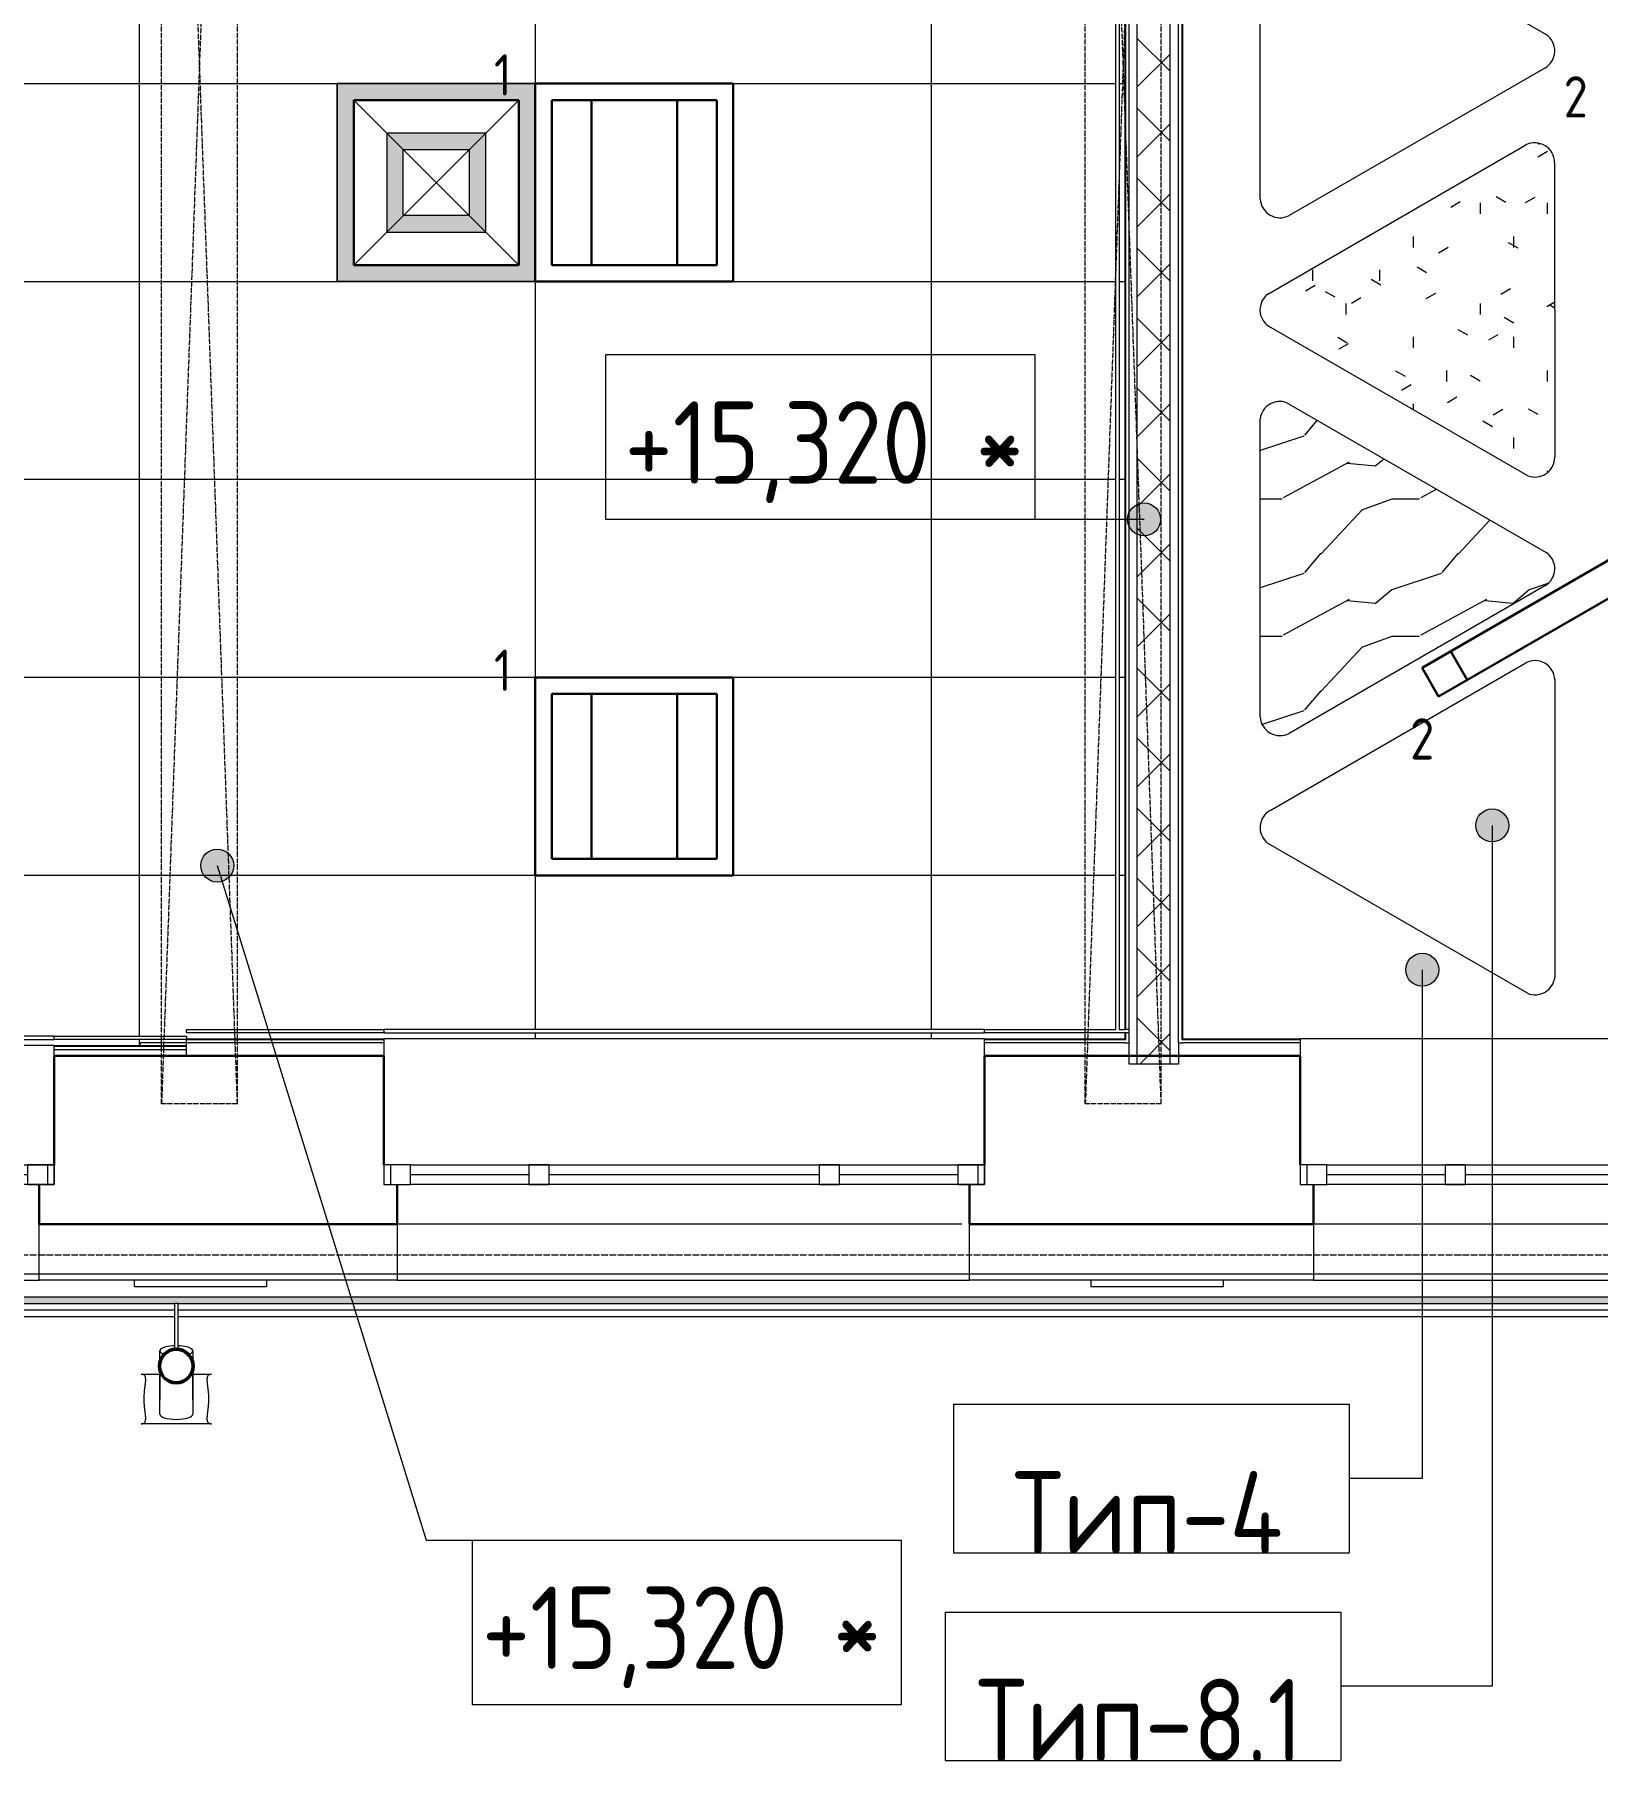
# Model space of a CAD drawing. Header units: millimetres. Extents: x -10051 to 73829, y -4843 to 44223.
# Drawn here: x 12600 to 17337, y 259 to 5495 of the extents above; entities that cross this region are included whole.
import ezdxf

# ---------------------------------------------------------------- set-up
doc = ezdxf.new("R2010")
doc.units = ezdxf.units.MM
for name, pattern in [('ADSK_Линия сетки', [25, 20, -2.5, 0, -2.5]), ('ADSK_Штрих_ш3 п1_5', [4.5, 3, -1.5]), ('ADSK_Штрихпунктирная 2 точки_ш15 п1_5 п1_5 п1_5', [19.5, 15, -1.5, 0, -1.5, 0, -1.5])]:
    doc.linetypes.add(name, pattern=pattern)
for name, color, linetype, lineweight in [('_ Окна', 7, 'Continuous', 9), ('Аннотация', 7, 'Continuous', 20), ('Каркас', 7, 'Continuous', 18), ('Марки', 7, 'Continuous', 20), ('Обобщенные модели', 7, 'Continuous', 18), ('Окна', 7, 'Continuous', 9), ('Оси', 7, 'Continuous', 9), ('Отметки', 7, 'Continuous', 9), ('Потолки', 7, 'Continuous', 9), ('Потолки штриховка', 7, 'Continuous', 9), ('Стены внутренние', 7, 'Continuous', 18), ('Стены наружные', 7, 'Continuous', 18), ('Стены несущие', 7, 'Continuous', 30), ('Стены отделка', 7, 'Continuous', 30), ('Стены штриховка', 7, 'Continuous', 9), ('Стены штриховка поверхности', 7, 'Continuous', 18), ('Узлы', 7, 'Continuous', 18)]:
    doc.layers.add(name, color=color, linetype=linetype, lineweight=lineweight)
doc.layers.add('Линии', color=7, linetype='Continuous', lineweight=9, true_color=0x00a600)
doc.styles.add('GOST Common_2', font='GOST_Common.ttf', dxfattribs={"width": 0.9, "height": 250})
doc.styles.add('GOST Common_4', font='GOST_Common.ttf', dxfattribs={"width": 0.9, "height": 200})
doc.styles.add('GOST Common_B', font='', dxfattribs={"width": 0.9, "height": 250})
doc.styles.get('GOST Common_B').set_extended_font_data('GOST Common', bold=True)

# ---------------------------------------------------------------- blocks, each defined once
blk = doc.blocks.new('окно трехпол с фрамугой - 1800 и 1820х2300_h___нов_ ок15_ С ПРИВОДОМ-V4-План потолков 4-го этажа')
at = {"layer": '_ Окна', "lineweight": 18}
for p, q in [((-910, 75), (-910, 135)), ((-910, 135), (-830, 135)), ((-830, 135), (-830, 75)), ((-470, 75), (-470, 135)), ((-470, 135), (-410, 135)), ((-410, 135), (-410, 75)), ((410, 75), (410, 135)), ((410, 135), (470, 135)), ((470, 135), (470, 75)), ((830, 135), (830, 75)), ((910, 135), (830, 135)), ((910, 75), (910, 135)), ((-830, 75), (-910, 75)), ((-410, 75), (-470, 75)), ((470, 75), (410, 75)), ((830, 75), (910, 75))]:
    blk.add_line(p, q, dxfattribs=at)
at = {"layer": '_ Окна'}
for p, q in [((-890, 75), (-890, 135)), ((-830, 105), (-470, 105)), ((-410, 105), (410, 105)), ((470, 105), (830, 105)), ((890, 75), (890, 135))]:
    blk.add_line(p, q, dxfattribs=at)
at = {"layer": 'Окна'}
for p, q in [((-910, 135), (-910, 75)), ((-830, 135), (-910, 135)), ((-830, 135), (-470, 135)), ((-410, 135), (-470, 135)), ((-410, 135), (410, 135)), ((470, 135), (410, 135)), ((470, 135), (830, 135)), ((910, 135), (830, 135)), ((910, 75), (910, 135)), ((-910, 75), (-830, 75)), ((-470, 75), (-830, 75)), ((-470, 75), (-410, 75)), ((410, 75), (-410, 75)), ((410, 75), (470, 75)), ((830, 75), (470, 75)), ((830, 75), (910, 75))]:
    blk.add_line(p, q, dxfattribs=at)
blk = doc.blocks.new('окно трехпол с фрамугой - 1800 и 1820х2300_h___нов_ ок15-V5-План потолков 4-го этажа')
at = {"layer": '_ Окна', "lineweight": 18}
for p, q in [((-910, 75), (-910, 135)), ((-910, 135), (-830, 135)), ((-830, 135), (-830, 75)), ((-470, 75), (-470, 135)), ((-470, 135), (-410, 135)), ((-410, 135), (-410, 75)), ((410, 75), (410, 135)), ((410, 135), (470, 135)), ((470, 135), (470, 75)), ((830, 135), (830, 75)), ((910, 135), (830, 135)), ((910, 75), (910, 135)), ((-830, 75), (-910, 75)), ((-410, 75), (-470, 75)), ((470, 75), (410, 75)), ((830, 75), (910, 75))]:
    blk.add_line(p, q, dxfattribs=at)
at = {"layer": '_ Окна'}
for p, q in [((-890, 75), (-890, 135)), ((-830, 105), (-470, 105)), ((-410, 105), (410, 105)), ((470, 105), (830, 105)), ((890, 75), (890, 135))]:
    blk.add_line(p, q, dxfattribs=at)
at = {"layer": 'Окна'}
for p, q in [((-910, 135), (-910, 75)), ((-830, 135), (-910, 135)), ((-830, 135), (-470, 135)), ((-410, 135), (-470, 135)), ((-410, 135), (410, 135)), ((470, 135), (410, 135)), ((470, 135), (830, 135)), ((910, 135), (830, 135)), ((910, 75), (910, 135)), ((-910, 75), (-830, 75)), ((-470, 75), (-830, 75)), ((-470, 75), (-410, 75)), ((410, 75), (-410, 75)), ((410, 75), (470, 75)), ((830, 75), (470, 75)), ((830, 75), (910, 75))]:
    blk.add_line(p, q, dxfattribs=at)
blk = doc.blocks.new('окно трехпол с фрамугой - 1800 и 1820х2300_h___нов_ ок15-V6-План потолков 4-го этажа')
at = {"layer": '_ Окна', "lineweight": 18}
for p, q in [((-910, 75), (-910, 135)), ((-910, 135), (-830, 135)), ((-830, 135), (-830, 75)), ((-470, 75), (-470, 135)), ((-470, 135), (-410, 135)), ((-410, 135), (-410, 75)), ((410, 75), (410, 135)), ((410, 135), (470, 135)), ((470, 135), (470, 75)), ((830, 135), (830, 75)), ((910, 135), (830, 135)), ((910, 75), (910, 135)), ((-830, 75), (-910, 75)), ((-410, 75), (-470, 75)), ((470, 75), (410, 75)), ((830, 75), (910, 75))]:
    blk.add_line(p, q, dxfattribs=at)
at = {"layer": '_ Окна'}
for p, q in [((-890, 75), (-890, 135)), ((-830, 105), (-470, 105)), ((-410, 105), (410, 105)), ((470, 105), (830, 105)), ((890, 75), (890, 135))]:
    blk.add_line(p, q, dxfattribs=at)
at = {"layer": 'Окна'}
for p, q in [((-910, 135), (-910, 75)), ((-830, 135), (-910, 135)), ((-830, 135), (-470, 135)), ((-410, 135), (-470, 135)), ((-410, 135), (410, 135)), ((470, 135), (410, 135)), ((470, 135), (830, 135)), ((910, 135), (830, 135)), ((910, 75), (910, 135)), ((-910, 75), (-830, 75)), ((-470, 75), (-830, 75)), ((-470, 75), (-410, 75)), ((410, 75), (-410, 75)), ((410, 75), (470, 75)), ((830, 75), (470, 75)), ((830, 75), (910, 75))]:
    blk.add_line(p, q, dxfattribs=at)
blk = doc.blocks.new('Водосток - Тип 1 _карниз больше 490мм_-V17-План потолков 4-го этажа')
at = {"layer": 'Обобщенные модели'}
for p, q in [((18.8, 335), (24.9, 335)), ((225.1, 335), (231.2, 335)), ((75, 184.9), (75, 306.2)), ((75, 263.6), (75, 306.2)), ((175, 306.2), (175, 184.4)), ((175, 306.2), (175, 263.6)), ((24.9, 185), (18.8, 185)), ((75, 173), (75, 183.5)), ((175, 177.5), (175, 173)), ((231.2, 185), (225.1, 185)), ((75, 113.8), (75, 147)), ((75, 113.8), (75, 147)), ((120, -30), (120, 109.1)), ((130, 109.1), (130, -30)), ((175, 147), (175, 113.8)), ((175, 147), (175, 113.8)), ((120, -30), (130, -30))]:
    blk.add_line(p, q, dxfattribs=at)
at = {"layer": 'Обобщенные модели', "flags": 128}
for points in [[(75, 263.6), (75, 258), (75, 252.4), (75, 246.9), (75, 241.5), (75, 236.2), (75, 231.1), (75, 226), (75, 221.1), (75, 216.4), (75, 211.8), (75, 207.3), (75, 203), (75, 198.9), (75, 194.9), (75, 191.2), (75, 187.6), (75, 184.3), (75, 181.1), (75, 178.1), (75, 175.4), (75, 173)], [(175, 173), (175, 174.3), (175, 177), (175, 179.8), (175, 182.9), (175, 186.2), (175, 189.7), (175, 193.4), (175, 197.2), (175, 201.3), (175, 205.5), (175, 209.9), (175, 214.4), (175, 219.1), (175, 224), (175, 229), (175, 234.1), (175, 239.3), (175, 244.6), (175, 250.1), (175, 255.6), (175, 261.3), (175, 263.6)], [(75, 183.8), (75, 188.9), (75, 194), (75, 198.9), (75, 203.6), (75, 208.2), (75, 212.7), (75, 217), (75, 221.1), (75, 225.1), (75, 228.8), (75, 232.4), (75, 235.7), (75, 238.9), (75, 241.9), (75, 244.6), (75, 247.2), (75, 249.5), (75, 251.6), (75, 253.4), (75, 255.1), (75, 256.5), (75, 257.7), (75, 258.6), (75, 259.3), (75, 259.8), (75, 260)], [(175, 259.9), (175, 259.5), (175, 258.9), (175, 258.1), (175, 257), (175, 255.7), (175, 254.2), (175, 252.4), (175, 250.4), (175, 248.2), (175, 245.7), (175, 243), (175, 240.2), (175, 237.1), (175, 233.8), (175, 230.3), (175, 226.6), (175, 222.8), (175, 218.7), (175, 214.5), (175, 210.1), (175, 205.6), (175, 200.9), (175, 196), (175, 191), (175, 185.9), (175, 184.1)], [(75, 173.1), (75, 178.5), (75, 183.5)], [(175, 177.5), (175, 175.4), (175, 173)]]:
    blk.add_lwpolyline(points, dxfattribs=at)
at = {"layer": 'Обобщенные модели', "lineweight": 40}
for radius, start, end in [(52, 90, 270), (50, 90, 270), (50, 90, 270), (52, 270, 90), (50, 270, 90), (50, 270, 90)]:
    blk.add_arc((125, 160), radius, start, end, dxfattribs=at)
at = {"layer": 'Обобщенные модели'}
for centre, major_axis, start_param, end_param in [((125, 306.2), (-50, 0), 4.712389, 6.283185), ((125, 306.2), (-50, 0), 4.712389, 6.283185), ((125, 306.2), (-50, 0), 3.141593, 4.712389), ((125, 306.2), (-50, 0), 3.141593, 4.712389), ((125, 113.8), (50, 0), 2.395226, 4.614684), ((125, 113.8), (50, 0), 2.395226, 4.614684), ((125, 113.8), (50, 0), 4.80927, 7.029552), ((125, 113.8), (50, 0), 4.80927, 7.029552)]:
    blk.add_ellipse(centre, major_axis=major_axis, ratio=0.309017, start_param=start_param, end_param=end_param, dxfattribs=at)
for points, knots in [([(18.8, 185), (21.1, 185), (25.1, 185.7), (28.9, 188.6), (30.8, 192.1), (31.6, 194.9), (32, 197.4), (32.1, 199.4), (32.2, 201.5), (32.2, 203.8), (32.1, 206.2), (31.9, 208.7), (31.6, 211.4), (31.3, 214.1), (31, 217), (30.6, 219.9), (30.2, 222.9), (29.8, 226), (29.4, 229.2), (29, 232.4), (28.7, 235.7), (28.3, 240.2), (27.8, 245.9), (27.4, 255.3), (27.4, 264.8), (27.8, 274.1), (28.3, 279.8), (28.7, 284.3), (29, 287.6), (29.4, 290.8), (29.8, 294), (30.2, 297.1), (30.6, 300.1), (31, 303.1), (31.3, 305.9), (31.6, 308.6), (31.9, 311.3), (32.1, 313.8), (32.2, 316.2), (32.2, 318.5), (32.1, 320.6), (32, 322.7), (31.6, 325.1), (30.8, 327.9), (28.9, 331.5), (25.1, 334.3), (21.1, 335), (18.8, 335)], [-1, -1, -1, -1, -0.941176, -0.882353, -0.852941, -0.823529, -0.808824, -0.794118, -0.779412, -0.764706, -0.75, -0.735294, -0.720588, -0.705882, -0.691176, -0.676471, -0.661765, -0.647059, -0.632353, -0.617647, -0.602941, -0.588235, -0.558824, -0.529412, -0.470588, -0.441176, -0.411765, -0.397059, -0.382353, -0.367647, -0.352941, -0.338235, -0.323529, -0.308824, -0.294118, -0.279412, -0.264706, -0.25, -0.235294, -0.220588, -0.205882, -0.191176, -0.176471, -0.147059, -0.117647, -0.058824, 0, 0, 0, 0]), ([(18.8, 335), (22.1, 335), (28.9, 335), (39.4, 335), (48.4, 335), (56, 335), (60.8, 335), (64.9, 335), (67.9, 335), (71, 335), (74.3, 335), (77.6, 335), (81, 335), (83.9, 335), (86.4, 335), (88.2, 335), (90.2, 335), (92.8, 335), (96.1, 335), (99.6, 335), (102.5, 335), (104.8, 335), (107.1, 335), (110.3, 335), (116, 335), (121.3, 335), (125, 335)], [-1, -1, -1, -1, -0.875, -0.75, -0.625, -0.5625, -0.5, -0.46875, -0.4375, -0.40625, -0.375, -0.34375, -0.3125, -0.28125, -0.265625, -0.25, -0.234375, -0.21875, -0.1875, -0.15625, -0.140625, -0.125, -0.109375, -0.09375, -0.0625, 0, 0, 0, 0]), ([(125, 335), (128.7, 335), (134, 335), (139.7, 335), (142.9, 335), (145.2, 335), (147.5, 335), (150.4, 335), (153.9, 335), (157.2, 335), (159.8, 335), (161.8, 335), (163.6, 335), (166.1, 335), (169, 335), (172.4, 335), (175.7, 335), (179, 335), (182.1, 335), (185.1, 335), (189.2, 335), (194, 335), (201.6, 335), (210.6, 335), (221.1, 335), (227.9, 335), (231.2, 335)], [-1, -1, -1, -1, -0.9375, -0.90625, -0.890625, -0.875, -0.859375, -0.84375, -0.8125, -0.78125, -0.765625, -0.75, -0.734375, -0.71875, -0.6875, -0.65625, -0.625, -0.59375, -0.5625, -0.53125, -0.5, -0.4375, -0.375, -0.25, -0.125, 0, 0, 0, 0]), ([(231.2, 335), (228.9, 335), (224.9, 334.3), (221.1, 331.4), (219.2, 327.9), (218.4, 325.1), (218, 322.6), (217.9, 320.6), (217.8, 318.5), (217.8, 316.2), (217.9, 313.8), (218.1, 311.3), (218.4, 308.6), (218.7, 305.9), (219, 303), (219.4, 300.1), (219.8, 297.1), (220.2, 294), (220.6, 290.8), (221, 287.6), (221.3, 284.3), (221.7, 279.8), (222.2, 274.1), (222.6, 264.7), (222.6, 255.2), (222.2, 245.9), (221.7, 240.2), (221.3, 235.7), (221, 232.4), (220.6, 229.2), (220.2, 226), (219.8, 222.9), (219.4, 219.9), (219, 216.9), (218.7, 214.1), (218.4, 211.4), (218.1, 208.7), (217.9, 206.2), (217.8, 203.8), (217.8, 201.5), (217.9, 199.4), (218, 197.3), (218.4, 194.9), (219.2, 192.1), (221.1, 188.5), (224.9, 185.7), (228.9, 185), (231.2, 185)], [-1, -1, -1, -1, -0.941176, -0.882353, -0.852941, -0.823529, -0.808824, -0.794118, -0.779412, -0.764706, -0.75, -0.735294, -0.720588, -0.705882, -0.691176, -0.676471, -0.661765, -0.647059, -0.632353, -0.617647, -0.602941, -0.588235, -0.558824, -0.529412, -0.470588, -0.441176, -0.411765, -0.397059, -0.382353, -0.367647, -0.352941, -0.338235, -0.323529, -0.308824, -0.294118, -0.279412, -0.264706, -0.25, -0.235294, -0.220588, -0.205882, -0.191176, -0.176471, -0.147059, -0.117647, -0.058824, 0, 0, 0, 0]), ([(74.3, 185), (73.2, 185), (71, 185), (67.9, 185), (64.9, 185), (60.8, 185), (56, 185), (48.4, 185), (39.4, 185), (28.9, 185), (22.1, 185), (18.8, 185)], [-0.625, -0.625, -0.625, -0.625, -0.59375, -0.5625, -0.53125, -0.5, -0.4375, -0.375, -0.25, -0.125, 0, 0, 0, 0]), ([(231.2, 185), (227.9, 185), (221.1, 185), (210.6, 185), (201.6, 185), (194, 185), (189.2, 185), (185.1, 185), (182.1, 185), (179, 185), (176.8, 185), (175.7, 185)], [-1, -1, -1, -1, -0.875, -0.75, -0.625, -0.5625, -0.5, -0.46875, -0.4375, -0.40625, -0.375, -0.375, -0.375, -0.375])]:
    blk.add_open_spline(points, degree=3, knots=knots, dxfattribs=at)
blk = doc.blocks.new('Высотные отметки - Рамка-12095-План потолков 4-го этажа')
at = {"layer": 'Аннотация'}
for p, q in [((-6.5, 0), (-6.5, 5)), ((-6.5, 5), (6.5, 5)), ((6.5, 5), (6.5, 0)), ((6.5, 0), (-6.5, 0))]:
    blk.add_line(p, q, dxfattribs=at)
blk = doc.blocks.new('ADSK_Марка_Потолок - ADSK_Марка и Смещение от уровня-155896-План потолков 4-го этажа')
at = {"layer": 'Марки'}
for p, q in [((-6, 4.5), (-6, 0)), ((-6, 4.5), (6, 4.5)), ((6, 4.5), (6, 0)), ((-6, 0), (6, 0))]:
    blk.add_line(p, q, dxfattribs=at)

msp = doc.modelspace()

# ---------------------------------------------------------------- hatches: boundary and pattern name
at = {"layer": 'Марки'}
h = msp.add_hatch(color=256, dxfattribs=at)
edge = h.paths.add_edge_path()
edge.add_arc((17018.532, 3097.215), 50, 0, 360)
h = msp.add_hatch(color=256, dxfattribs=at)
edge = h.paths.add_edge_path()
edge.add_arc((16806.256, 2659.53), 50, 0, 360)
at = {"layer": 'Отметки'}
h = msp.add_hatch(color=256, dxfattribs=at)
edge = h.paths.add_edge_path()
edge.add_arc((15963.06, 4024.939), 50, 0, 360)
h = msp.add_hatch(color=256, dxfattribs=at)
edge = h.paths.add_edge_path()
edge.add_arc((13153.539, 2975.177), 50, 0, 360)
at = {"layer": 'Потолки штриховка', "lineweight": 18}
h = msp.add_hatch(dxfattribs=at)
h.set_pattern_fill('FP_16', color=256, style=0, pattern_type=2)
h.set_pattern_definition([(0, (11717.6, 5345.83), (0, -600), []), (270, (11717.6, 5345.8), (-1200, -7e-14), [])])
h.paths.add_polyline_path([(7552.418, 8286.238), (7552.262, 8288.238), (7550.392, 8288.238), (7552.392, 8286.264)])
h.paths.add_polyline_path([(7628.446, 2430.232), (7646.421, 2430.277), (7570.394, 8286.238), (7552.418, 8286.238), (7628.42, 2430.232)])
h.paths.add_polyline_path([(10414.835, 2430.232), (12918.795, 2430.232), (12918.795, 2438.232), (13060, 2438.445), (13060, 2448.232), (7656.188, 2448.232), (7656.448, 2430.232), (10232.485, 2430.232)])
h.paths.add_polyline_path([(15905.313, 2450.232), (15905.313, 2468.232), (13060, 2468.232), (13060, 2478.232), (15877.313, 2478.232), (15877.313, 7568.238), (14593.313, 7568.238), (14593.313, 8258.238), (7580.784, 8258.238), (7656.188, 2458.232), (13060, 2458.232), (13060, 2450.232), (15901.713, 2450.232)])
h.paths.add_polyline_path([(15905.313, 2448.232), (15907.313, 2448.232), (15905.313, 2450.232)])
h.paths.add_polyline_path([(15887.313, 2478.232), (15905.313, 2478.232), (15905.313, 7568.238), (15887.313, 7568.238), (15887.313, 2558.567)])
h.paths.add_polyline_path([(14633.313, 7578.238), (15877.313, 7578.238), (15877.313, 7596.238), (14623.313, 7596.238), (14622.557, 7598.238), (14621.313, 7598.238), (14621.313, 8258.238), (14603.313, 8258.238), (14603.313, 7578.238), (14627.313, 7578.238)])
h.paths.add_polyline_path([(15887.313, 7578.238), (15905.313, 7578.238), (15905.313, 7596.238), (15887.313, 7596.238)])
h.paths.add_polyline_path([(15907.313, 7596.238), (15906.599, 7597.524), (15905.313, 7596.238)])
h.paths.add_polyline_path([(15241.701, 7608.238), (15917.313, 7608.238), (15917.313, 7612.642), (14633.313, 7612.642), (14633.313, 7608.238), (14727.313, 7608.238)])
h.paths.add_polyline_path([(14621.313, 8286.238), (14623.313, 8288.238), (14621.313, 8288.238)])
h.paths.add_polyline_path([(14603.325, 8268.238), (14621.313, 8268.238), (14621.313, 8286.238), (14603.313, 8286.238), (14603.313, 8268.238)])
h.paths.add_polyline_path([(14311.936, 8268.238), (14593.313, 8268.238), (14593.313, 8286.238), (7580.42, 8286.238), (7580.784, 8268.238), (13146.378, 8268.238)])
h = msp.add_hatch(dxfattribs=at)
h.set_pattern_fill('FP_85', color=256, angle=-90, style=0, pattern_type=2)
h.set_pattern_definition([(270, (-14108.52, 55885.82), (101.6, -406.4), [33.528, -271.272, 33.528, -271.272, -1625.6]), (270, (-14108.52, 55885.82), (101.6, -406.4), [-609.6, 33.528, -576.072, 33.528, -271.272, -711.2]), (270, (-14108.52, 55885.82), (101.6, -406.4), [-1524, 33.528, -169.672, 33.528, -474.472]), (30, (-14057.72, 55733.42), (301.15272, 291.18818), [33.528, -271.272, 33.528, -271.272, -1625.6]), (30, (-14057.72, 55733.42), (301.15272, 291.18818), [-609.6, 33.528, -576.072, 33.528, -271.272, -711.2]), (30, (-14057.72, 55733.42), (301.15272, 291.18818), [-1524, 33.528, -169.672, 33.528, -474.472]), (150, (-13854.52, 55682.62), (-402.75272, 115.21182), [33.528, -271.272, 33.528, -271.272, -1625.6]), (150, (-13854.52, 55682.62), (-402.75272, 115.21182), [-609.6, 33.528, -576.072, 33.528, -271.272, -711.2]), (150, (-13854.52, 55682.62), (-402.75272, 115.21182), [-1524, 33.528, -169.672, 33.528, -474.472])])
h.paths.add_polyline_path([(16313.931, 4667.164), (16314.004, 4653.162), (16317.321, 4639.558), (16323.7, 4627.093), (16332.795, 4616.446), (16344.11, 4608.197), (17116.331, 4161.96), (17130.838, 4156.126), (17146.357, 4154.224), (17161.843, 4156.382), (17177.687, 4163.567), (17188.61, 4172.033), (17198.086, 4184.47), (17204.04, 4198.928), (17206.07, 4214.432), (17206.253, 5106.467), (17204.257, 5121.812), (17198.403, 5136.137), (17189.079, 5148.487), (17174.314, 5159.159), (17158.824, 5164.743), (17147.39, 5166.449), (17132.01, 5164.743), (17117.578, 5159.159), (16343.558, 4712.454), (16332.338, 4704.074), (16323.355, 4693.333), (16317.106, 4680.802), (16314.004, 4667.478)])
h = msp.add_hatch(dxfattribs=at)
h.set_pattern_fill('FP_107', color=256, angle=-90, style=0, pattern_type=2)
h.set_pattern_definition([(18.435, (-14108.79, 54206.28), (832.99954, 416.50086), [158.051, -1159.038]), (49.399, (-13958.846, 54256.26), (2082.486787, 2499.010644), [76.799, -3763.143]), (46.848, (-13908.866, 53898.069), (5830.957739, 6247.5402574), [182.691, -8951.868]), (19.983, (-13783.916, 54031.35), (3332.002656, 1249.49393), [97.5, -4777.508]), (360, (-14108.8, 54064.67), (416.5, 416.5), [83.3, -333.2]), (28.443, (-14025.486, 54064.669), (-5414.4962996, -2915.5071394), [227.365, -11140.87]), (354.289, (-13825.566, 54172.96), (-3748.496867, 416.5263), [83.716, -4102.058]), (39.806, (-13742.266, 54164.63), (-2082.48651, -1666.01521), [65.059, -3187.91])])
h.paths.add_polyline_path([(16313.296, 3587.908), (16313.296, 3427.785), (16314.933, 3413.865), (16319.755, 3400.705), (16327.498, 3389.022), (16337.741, 3379.455), (16349.924, 3372.525), (16363.382, 3368.61), (16377.381, 3367.924), (16395.687, 3372.525), (16403.959, 3376.212), (17176.264, 3821.929), (17188.648, 3831.485), (17198.141, 3843.918), (17204.098, 3858.382), (17206.113, 3873.895), (17204.05, 3889.401), (17198.049, 3903.847), (17188.518, 3916.25), (17176.105, 3925.769), (16401.942, 4372.728), (16387.51, 4378.3), (16372.132, 4379.997), (16356.832, 4377.705), (16342.627, 4371.577), (16330.46, 4362.021), (16321.142, 4349.672), (16315.291, 4335.35), (16313.296, 4320.008), (16313.296, 3874.596)])
at = {"layer": 'Стены внутренние', "lineweight": 9}
h = msp.add_hatch(dxfattribs=at)
h.set_pattern_fill('FP_3', color=256, style=0, pattern_type=2)
h.set_pattern_definition([(45, (0, 0), (-106.066, 106.066), []), (135, (0, 0), (-106.066, -106.066), [])])
h.paths.add_polyline_path([(16014.835, 2373.428), (16042.313, 2373.428), (16042.313, 7608.238), (15942.313, 7608.238), (15942.313, 2373.428)])
at = {"layer": 'Стены штриховка поверхности', "true_color": 0xcacbcc}
msp.add_hatch(color=9, dxfattribs=at).paths.add_polyline_path([(7898.134, 1648.232), (41279.839, 1648.232), (41279.839, 1668.232), (7898.134, 1668.232)])
at = {"layer": 'Узлы', "true_color": 0x939393}
h = msp.add_hatch(color=252, dxfattribs=at)
h.paths.add_polyline_path([(13517.603, 4745.833), (14117.603, 4745.833), (14117.603, 5345.833), (13517.603, 5345.833), (13517.603, 4795.833)])
h.paths.add_polyline_path([(13567.603, 4795.833), (13567.603, 5295.833), (14067.603, 5295.833), (14067.603, 4795.833), (13697.242, 4795.833)])
h.paths.add_polyline_path([(13967.603, 4895.833), (13967.603, 5195.833), (13667.603, 5195.833), (13667.603, 4895.833), (13917.603, 4895.833)])
h.paths.add_polyline_path([(13917.603, 4945.833), (13717.603, 4945.833), (13717.603, 5145.833), (13917.603, 5145.833), (13917.603, 5138.054)])

# ---------------------------------------------------------------- linework, layer by layer
at = {"layer": 'Каркас', "color": 8, "linetype": 'ADSK_Штрих_ш3 п1_5', "lineweight": 9, "true_color": 0x808080}
msp.add_line((12984.835, 2430.232), (12984.835, 2438.232), dxfattribs=at)
at = {"layer": 'Линии', "color": 7, "linetype": 'ADSK_Штрихпунктирная 2 точки_ш15 п1_5 п1_5 п1_5'}
for p, q in [((12984.835, 2253.428), (12984.835, 8565.209)), ((13214.835, 8565.209), (12984.835, 2253.428)), ((13214.835, 2253.428), (12984.835, 8565.209)), ((13214.835, 2253.428), (13214.835, 8565.209)), ((15784.835, 2253.428), (15784.835, 8565.209)), ((16014.835, 8565.209), (15784.835, 2253.428)), ((16014.835, 2253.428), (15784.835, 8565.209)), ((16014.835, 2253.428), (16014.835, 8565.209)), ((13214.835, 2253.428), (12984.835, 2253.428)), ((16014.835, 2253.428), (15784.835, 2253.428))]:
    msp.add_line(p, q, dxfattribs=at)
at = {"layer": 'Линии', "color": 7, "lineweight": 18}
for p, q in [((13517.603, 5345.833), (14117.603, 5345.833)), ((13517.603, 4745.833), (13517.603, 5345.833)), ((14117.603, 5345.833), (14117.603, 4745.833)), ((13567.603, 5295.833), (14067.603, 4795.833)), ((14067.603, 5295.833), (13567.603, 4795.833)), ((14117.603, 4745.833), (13517.603, 4745.833))]:
    msp.add_line(p, q, dxfattribs=at)
at = {"layer": 'Линии', "color": 7}
for p, q in [((14117.603, 5345.833), (13517.603, 5345.833)), ((13517.603, 5345.833), (13517.603, 4745.833)), ((14117.603, 4745.833), (14117.603, 5345.833)), ((13567.603, 4795.833), (13567.603, 5295.833)), ((13567.603, 5295.833), (14067.603, 5295.833)), ((14067.603, 5295.833), (14067.603, 4795.833)), ((13667.603, 5195.833), (13667.603, 4895.833)), ((13967.603, 5195.833), (13667.603, 5195.833)), ((13967.603, 4895.833), (13967.603, 5195.833)), ((13717.603, 5145.833), (13917.603, 5145.833)), ((13717.603, 4945.833), (13717.603, 5145.833)), ((13917.603, 5145.833), (13917.603, 4945.833)), ((13917.603, 4945.833), (13717.603, 4945.833)), ((13667.603, 4895.833), (13967.603, 4895.833)), ((14067.603, 4795.833), (13567.603, 4795.833)), ((13517.603, 4745.833), (14117.603, 4745.833))]:
    msp.add_line(p, q, dxfattribs=at)
at = {"layer": 'Линии', "color": 1, "lineweight": 30, "true_color": 0xff0000}
for p, q in [((14117.603, 5345.833), (14717.603, 5345.833)), ((14117.603, 4745.833), (14117.603, 5345.833)), ((14717.603, 5345.833), (14717.603, 4745.833)), ((14667.603, 5295.833), (14167.603, 5295.833)), ((14167.603, 5295.833), (14167.603, 4795.833)), ((14287.603, 5295.833), (14287.603, 4795.833)), ((14547.603, 5295.833), (14547.603, 4795.833)), ((14667.603, 4795.833), (14667.603, 5295.833)), ((14167.603, 4795.833), (14667.603, 4795.833)), ((14717.603, 4745.833), (14117.603, 4745.833))]:
    msp.add_line(p, q, dxfattribs=at)
at = {"layer": 'Линии', "color": 5, "lineweight": 30, "true_color": 0x0000ff}
for p, q in [((14067.603, 5295.833), (13567.603, 5295.833)), ((13567.603, 5295.833), (13567.603, 4795.833)), ((14067.603, 4795.833), (14067.603, 5295.833)), ((13567.603, 4795.833), (14067.603, 4795.833)), ((16805.891, 3574.759), (18035.527, 4284.967)), ((18085.542, 4198.373), (16855.906, 3488.165)), ((16942.5, 3538.18), (16892.485, 3624.774)), ((16855.906, 3488.165), (16805.891, 3574.759)), ((14117.603, 3545.833), (14717.603, 3545.833)), ((14117.603, 2945.833), (14117.603, 3545.833)), ((14717.603, 3545.833), (14717.603, 2945.833)), ((14667.603, 3495.833), (14167.603, 3495.833)), ((14167.603, 3495.833), (14167.603, 2995.833)), ((14287.603, 3495.833), (14287.603, 2995.833)), ((14547.603, 3495.833), (14547.603, 2995.833)), ((14667.603, 2995.833), (14667.603, 3495.833)), ((14167.603, 2995.833), (14667.603, 2995.833)), ((14717.603, 2945.833), (14117.603, 2945.833))]:
    msp.add_line(p, q, dxfattribs=at)
at = {"layer": 'Марки'}
for p, q in [((17018.532, 3097.215), (17018.532, 487.338)), ((16806.256, 2659.53), (16806.256, 1117.158)), ((16806.256, 1117.158), (16584.855, 1117.158)), ((17018.532, 487.338), (16559.855, 487.338))]:
    msp.add_line(p, q, dxfattribs=at)
for centre in [(17018.532, 3097.215), (16806.256, 2659.53)]:
    msp.add_circle(centre, 50, dxfattribs=at)
at = {"layer": 'Оси', "linetype": 'ADSK_Линия сетки'}
msp.add_line((-9251.096, 1795), (42920.584, 1795), dxfattribs=at)
at = {"layer": 'Отметки', "lineweight": 20}
for p, q in [((15386.009, 4024.939), (14981.835, 4024.939)), ((15963.06, 4024.939), (15386.009, 4024.939)), ((13153.539, 2975.177), (13787.165, 930.772)), ((13787.165, 930.772), (14577.161, 930.772))]:
    msp.add_line(p, q, dxfattribs=at)
at = {"layer": 'Отметки'}
for centre in [(15963.06, 4024.939), (13153.539, 2975.177)]:
    msp.add_circle(centre, 50, dxfattribs=at)
at = {"layer": 'Потолки'}
for p, q in [((16396.22, 5948.228), (17181.739, 5494.749)), ((16314.955, 4996.615), (16314.956, 5899.758)), ((17178.064, 5393.185), (16402.968, 4945.917)), ((16337.763, 4707.867), (17120.218, 5159.971)), ((17207.345, 5106.307), (17207.798, 4213.426)), ((17126.028, 4157.182), (16340.35, 4610.617)), ((16396.099, 4378.442), (17181.778, 3925.007)), ((16314.835, 3426.831), (16314.835, 4329.972)), ((17177.583, 3823.255), (16402.845, 3376.134)), ((16344.828, 3142.651), (17119.841, 3589.93)), ((17207.85, 3539.233), (17207.85, 2636.092)), ((17125.092, 2588.218), (16337.134, 3043.502)), ((13060, 2438.232), (12918.795, 2438.232)), ((12918.795, 2438.232), (12918.795, 2430.232))]:
    msp.add_line(p, q, dxfattribs=at)
for centre, radius, start, end in [((17147.742, 5445.131), 60.148, 300.273569, 55.581397), ((17147.236, 5106.276), 60.109, 0.02906, 116.710287), ((16375.013, 4999.132), 60.111, 182.399615, 297.713258), ((16374.305, 4660.18), 60.079, 127.462356, 235.585324), ((16374.541, 4322.229), 60.205, 69.017614, 172.610471), ((17147.587, 4213.395), 60.205, 249.017614, 0.02906), ((17147.823, 3875.444), 60.079, 299.692813, 55.585324), ((17147.794, 3536.717), 60.109, 2.399615, 117.713255), ((16374.891, 3429.348), 60.109, 182.399615, 297.713255), ((16374.598, 3090.468), 60.078, 119.704151, 231.421649), ((17148.145, 2643.835), 60.205, 247.486768, 352.610471)]:
    msp.add_arc(centre, radius, start, end, dxfattribs=at)
at = {"layer": 'Стены внутренние'}
for p, q in [((15479.007, 2478.232), (13659.007, 2478.232)), ((13659.007, 2468.232), (15479.007, 2468.232)), ((12659.01, 2458.232), (10839.01, 2458.232)), ((10839.01, 2448.232), (12659.01, 2448.232))]:
    msp.add_line(p, q, dxfattribs=at)
at = {"layer": 'Стены наружные'}
for p, q in [((12659.01, 2430.232), (10839.01, 2430.232)), ((15479.007, 2450.232), (13659.007, 2450.232)), ((18256.582, 2450.232), (16436.582, 2450.232)), ((15410.585, 1888.232), (13699.007, 1888.232)), ((18211.582, 1888.232), (16476.582, 1888.232)), ((10879.01, 1738.232), (12614.01, 1738.232)), ((13699.007, 1738.232), (15434.007, 1738.232)), ((16476.582, 1738.232), (18211.582, 1738.232)), ((10879.01, 1718.232), (12614.01, 1718.232)), ((13699.007, 1718.232), (15434.007, 1718.232)), ((16476.582, 1718.232), (18211.582, 1718.232)), ((7848.134, 1668.232), (41315.099, 1668.232)), ((7898.134, 1648.232), (13024.731, 1648.232)), ((7918.134, 1628.232), (13024.731, 1628.232)), ((13034.319, 1628.232), (35706.597, 1628.232)), ((13034.39, 1648.232), (35706.597, 1648.232)), ((7938.134, 1608.232), (13024.731, 1608.232)), ((13034.248, 1608.232), (35706.597, 1608.232))]:
    msp.add_line(p, q, dxfattribs=at)
at = {"layer": 'Стены несущие'}
for p, q in [((12659.01, 2068.232), (12659.01, 2398.232)), ((13659.007, 2398.232), (12659.01, 2398.232)), ((13659.007, 2398.232), (13659.007, 2068.232)), ((15479.007, 2068.232), (15479.007, 2398.232)), ((15917.313, 2398.232), (15479.007, 2398.232)), ((16436.582, 2398.232), (15917.313, 2398.232)), ((16436.582, 2398.232), (16436.582, 2068.232)), ((12614.01, 1888.232), (12614.01, 2008.232)), ((13699.007, 2008.232), (13699.007, 1888.232)), ((15434.007, 1888.232), (15434.007, 2008.232)), ((16476.582, 2008.232), (16476.582, 1888.232)), ((12614.01, 1888.232), (13699.007, 1888.232)), ((15434.007, 1888.232), (16476.582, 1888.232))]:
    msp.add_line(p, q, dxfattribs=at)
at = {"layer": 'Стены отделка', "lineweight": 9}
for p, q in [((16079.313, 8286.238), (16079.313, 2450.232)), ((15877.313, 2478.232), (15877.313, 7596.238)), ((15887.313, 7596.238), (15887.313, 2478.232)), ((15917.313, 2438.232), (15917.313, 7608.238)), ((16067.313, 2438.232), (16067.313, 7608.238)), ((15905.313, 2478.232), (15905.313, 7568.238)), ((13060, 2468.232), (13060, 2478.232)), ((13060, 2478.232), (13659.007, 2478.232)), ((13659.007, 2468.232), (13060, 2468.232)), ((13659.007, 2478.232), (13659.007, 2468.232)), ((15479.007, 2468.232), (15479.007, 2478.232)), ((15479.007, 2478.232), (15877.313, 2478.232)), ((15905.313, 2468.232), (15479.007, 2468.232)), ((15887.313, 2478.232), (15905.313, 2478.232)), ((15905.313, 2450.232), (15905.313, 2468.232)), ((12659.01, 2448.232), (12659.01, 2458.232)), ((12659.01, 2458.232), (13060, 2458.232)), ((13060, 2448.232), (12659.01, 2448.232)), ((12659.01, 2398.232), (12659.01, 2430.232)), ((12659.01, 2430.232), (13060, 2430.232)), ((13060, 2458.232), (13060, 2450.232)), ((13060, 2450.232), (13659.007, 2450.232)), ((13060, 2398.232), (13060, 2448.232)), ((13659.007, 2438.232), (13630.585, 2438.232)), ((13659.007, 2450.232), (13659.007, 2398.232)), ((15479.007, 2398.232), (15479.007, 2450.232)), ((15479.007, 2450.232), (15905.313, 2450.232)), ((15905.313, 2438.232), (15917.313, 2438.232)), ((16067.313, 2438.232), (16079.313, 2438.232)), ((16079.313, 2450.232), (16436.582, 2450.232)), ((16436.582, 2450.232), (16436.582, 2398.232)), ((13659.007, 2398.232), (13659.007, 2398.232)), ((15917.313, 2373.428), (15917.313, 2398.232)), ((16067.313, 2373.428), (15917.313, 2373.428)), ((16067.313, 2398.232), (16067.313, 2373.428)), ((12614.01, 1718.232), (12614.01, 1888.232)), ((13699.007, 1888.232), (13699.007, 1718.232)), ((15434.007, 1718.232), (15434.007, 1888.232)), ((16476.582, 1888.232), (16476.582, 1718.232)), ((12614.01, 1738.232), (13699.007, 1738.232)), ((15434.007, 1738.232), (16476.582, 1738.232)), ((13699.007, 1718.232), (12614.01, 1718.232)), ((12902.5, 1698.232), (12902.5, 1718.232)), ((13302.5, 1698.232), (12902.5, 1698.232)), ((13302.5, 1718.232), (13302.5, 1698.232)), ((16476.582, 1718.232), (15434.007, 1718.232)), ((15802.5, 1698.232), (15802.5, 1718.232)), ((16202.5, 1698.232), (15802.5, 1698.232)), ((16202.5, 1718.232), (16202.5, 1698.232))]:
    msp.add_line(p, q, dxfattribs=at)
at = {"layer": 'Стены штриховка'}
for p, q in [((16077.313, 8288.238), (16077.313, 2448.232)), ((15942.313, 2373.428), (15942.313, 7608.238)), ((16042.313, 2373.428), (16042.313, 7608.238)), ((15907.313, 2478.232), (15907.313, 7568.238)), ((15917.313, 2478.232), (15905.313, 2478.232)), ((15917.313, 2468.232), (15905.313, 2468.232)), ((15907.313, 2448.232), (15907.313, 2468.232)), ((12659.01, 2428.232), (13060, 2428.232)), ((12659.01, 2418.232), (13060, 2418.232)), ((13060, 2448.232), (13060, 2450.232)), ((13060, 2448.232), (13659.007, 2448.232)), ((13630.585, 2438.232), (13060, 2438.232)), ((15479.007, 2448.232), (15907.313, 2448.232)), ((15905.313, 2438.232), (15479.007, 2438.232)), ((15917.313, 2398.232), (15917.313, 2438.232)), ((16067.313, 2438.232), (16067.313, 2398.232)), ((16077.313, 2448.232), (16436.582, 2448.232)), ((16436.582, 2438.232), (16079.313, 2438.232))]:
    msp.add_line(p, q, dxfattribs=at)

# ---------------------------------------------------------------- block references
at = {"layer": 'Марки', "xscale": 99.99999999999993, "yscale": 99.99999999999993, "zscale": 99.99999999999993}
for p in [(15984.855, 892.158), (15959.855, 262.338)]:
    msp.add_blockref('ADSK_Марка_Потолок - ADSK_Марка и Смещение от уровня-155896-План потолков 4-го этажа', p, dxfattribs=at)
at = {"layer": 'Обобщенные модели', "rotation": 180}
msp.add_blockref('Водосток - Тип 1 _карниз больше 490мм_-V17-План потолков 4-го этажа', (13154.561, 1618.232), dxfattribs=at)
at = {"layer": 'Окна', "rotation": 180}
for name, p in [('окно трехпол с фрамугой - 1800 и 1820х2300_h___нов_ ок15-V6-План потолков 4-го этажа', (11749.01, 2143.232)), ('окно трехпол с фрамугой - 1800 и 1820х2300_h___нов_ ок15-V5-План потолков 4-го этажа', (14569.007, 2143.232)), ('окно трехпол с фрамугой - 1800 и 1820х2300_h___нов_ ок15_ С ПРИВОДОМ-V4-План потолков 4-го этажа', (17346.582, 2143.232))]:
    msp.add_blockref(name, p, dxfattribs=at)
at = {"layer": 'Отметки', "lineweight": 20, "xscale": 99.99999999999993, "yscale": 99.99999999999993, "zscale": 99.99999999999993}
msp.add_blockref('Высотные отметки - Рамка-12095-План потолков 4-го этажа', (14981.835, 4024.939), dxfattribs=at)
at = {"layer": 'Отметки', "lineweight": 20, "xscale": 99.99999999999993, "yscale": 99.99999999999993, "zscale": 99.99999999999993, "rotation": 180}
msp.add_blockref('Высотные отметки - Рамка-12095-План потолков 4-го этажа', (14577.161, 930.772), dxfattribs=at)

# ---------------------------------------------------------------- texts
at = {"layer": 'Аннотация', "lineweight": 9, "char_height": 125, "width": 175.5, "attachment_point": 5, "line_spacing_factor": 1.022766, "style": 'GOST Common_4'}
for s, insert in [('\\pt180,360,540,720,900,1080,1260,1440,1620,1800,1980,2160,2340,2520,2700,2880,3060,3240,3420,3600,3780,3960,4140,4320,4500,4680,4860,5040,5220,5400,5580,5760;1 ', (14019.198, 5372.232)), ('\\pt180,360,540,720,900,1080,1260,1440,1620,1800,1980,2160,2340,2520,2700,2880,3060,3240,3420,3600,3780,3960,4140,4320,4500,4680,4860,5040,5220,5400,5580,5760;2 ', (17271.325, 5305.78)), ('\\pt180,360,540,720,900,1080,1260,1440,1620,1800,1980,2160,2340,2520,2700,2880,3060,3240,3420,3600,3780,3960,4140,4320,4500,4680,4860,5040,5220,5400,5580,5760;1 ', (14019.198, 3567.388)), ('\\pt180,360,540,720,900,1080,1260,1440,1620,1800,1980,2160,2340,2520,2700,2880,3060,3240,3420,3600,3780,3960,4140,4320,4500,4680,4860,5040,5220,5400,5580,5760;2 ', (16805.768, 3359.393))]:
    msp.add_mtext(s, dxfattribs=dict(at, insert=insert))
at = {"layer": 'Марки', "lineweight": 9, "char_height": 250, "attachment_point": 5, "line_spacing_factor": 1.022766, "style": 'GOST Common_B'}
for s, insert, width in [('\\pt1143,2286,3429,4572,5715,6858,8001,9144,10287,11430,12573,13716,14859,16002,17145,18288,19431,20574,21717,22860,24003,25146,26289,27432,28575,29718,30861,32004,33147,34290,35433,36576;Тип-4', (15974.224, 1014.314), 857.7), ('\\pt1143,2286,3429,4572,5715,6858,8001,9144,10287,11430,12573,13716,14859,16002,17145,18288,19431,20574,21717,22860,24003,25146,26289,27432,28575,29718,30861,32004,33147,34290,35433,36576;Тип-8.1', (15949.224, 384.494), 1024.2)]:
    msp.add_mtext(s, dxfattribs=dict(at, insert=insert, width=width))
at = {"layer": 'Отметки', "lineweight": 20, "char_height": 250, "width": 1442.16184, "attachment_point": 1, "line_spacing_factor": 1.022761, "style": 'GOST Common_2'}
for insert in [(14388.132, 4382.722), (13955.821, 789.94)]:
    msp.add_mtext('+15,320 *', dxfattribs=dict(at, insert=insert))

doc.saveas('drawing.dxf')
